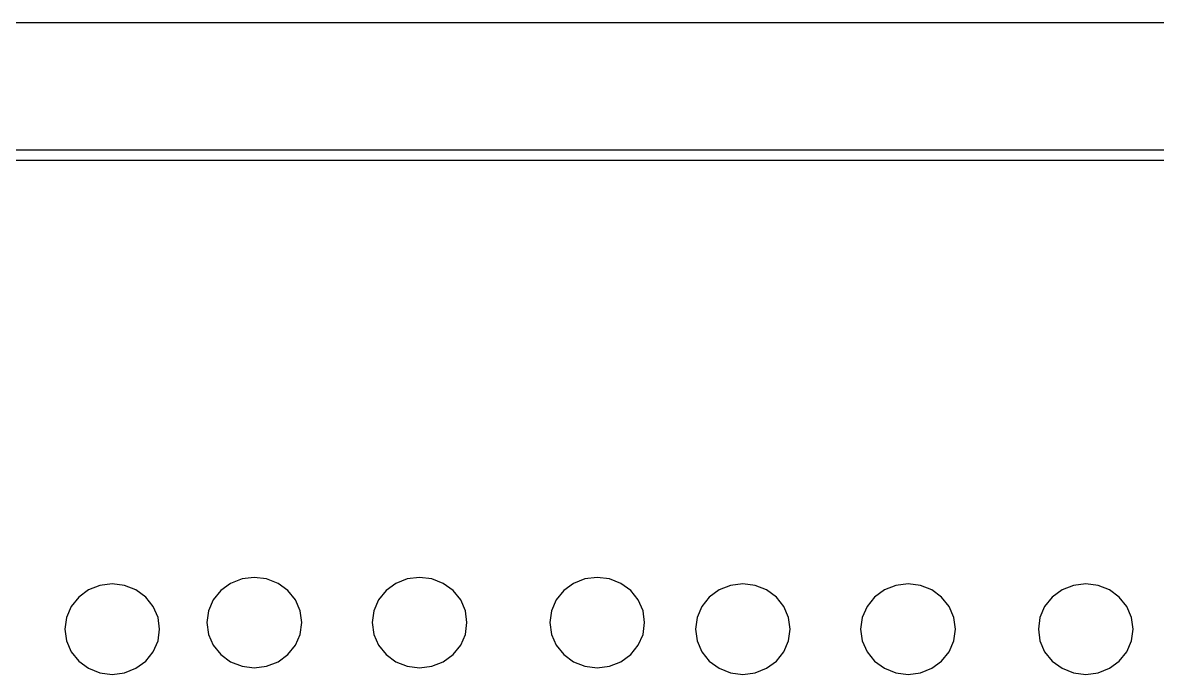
# Model space of a CAD drawing. Header units: inches. Extents: x 710 to 5347, y 114 to 2471.
# Drawn here: x 1091.6 to 1270.9, y 968.2 to 1071.2 of the extents above; entities that cross this region are included whole.
import ezdxf

# ---------------------------------------------------------------- set-up
doc = ezdxf.new("R2010")
doc.units = ezdxf.units.IN
doc.header["$MEASUREMENT"] = 0
doc.layers.add('Edges', color=7, linetype='Continuous')

# ---------------------------------------------------------------- blocks, each defined once
blk = doc.blocks.new('fire alarm fr')
at = {"layer": 'Edges'}
for p, q in [((-1661.19, 1257.52), (-2393.7, 1257.52)), ((-1661.19, 1237.39), (-2393.7, 1237.39)), ((-2188.17, 1235.77), (-1661.19, 1235.77)), ((-1991.11, 1169.6), (-1992.92, 1168.88)), ((-1989.17, 1169.84), (-1991.11, 1169.6)), ((-1987.23, 1169.6), (-1989.17, 1169.84)), ((-1985.42, 1168.88), (-1987.23, 1169.6)), ((-1964.99, 1169.6), (-1966.8, 1168.88)), ((-1963.05, 1169.84), (-1964.99, 1169.6)), ((-1961.11, 1169.6), (-1963.05, 1169.84)), ((-1959.31, 1168.88), (-1961.11, 1169.6)), ((-1936.92, 1169.6), (-1938.73, 1168.88)), ((-1934.98, 1169.84), (-1936.92, 1169.6)), ((-1933.04, 1169.6), (-1934.98, 1169.84)), ((-1931.23, 1168.88), (-1933.04, 1169.6)), ((-2015.37, 1167.87), (-2016.92, 1166.73)), ((-2013.56, 1168.58), (-2015.37, 1167.87)), ((-2011.62, 1168.82), (-2013.56, 1168.58)), ((-2009.68, 1168.58), (-2011.62, 1168.82)), ((-2007.87, 1167.87), (-2009.68, 1168.58)), ((-2006.32, 1166.73), (-2007.87, 1167.87)), ((-1994.47, 1167.75), (-1995.66, 1166.27)), ((-1992.92, 1168.88), (-1994.47, 1167.75)), ((-1983.87, 1167.75), (-1985.42, 1168.88)), ((-1982.68, 1166.27), (-1983.87, 1167.75)), ((-1968.35, 1167.75), (-1969.54, 1166.27)), ((-1966.8, 1168.88), (-1968.35, 1167.75)), ((-1957.76, 1167.75), (-1959.31, 1168.88)), ((-1956.56, 1166.27), (-1957.76, 1167.75)), ((-1940.28, 1167.75), (-1941.47, 1166.27)), ((-1938.73, 1168.88), (-1940.28, 1167.75)), ((-1929.68, 1167.75), (-1931.23, 1168.88)), ((-1928.49, 1166.27), (-1929.68, 1167.75)), ((-1915.72, 1167.87), (-1917.27, 1166.73)), ((-1913.91, 1168.58), (-1915.72, 1167.87)), ((-1911.97, 1168.82), (-1913.91, 1168.58)), ((-1910.03, 1168.58), (-1911.97, 1168.82)), ((-1908.22, 1167.87), (-1910.03, 1168.58)), ((-1906.67, 1166.73), (-1908.22, 1167.87)), ((-1889.6, 1167.87), (-1891.15, 1166.73)), ((-1887.79, 1168.58), (-1889.6, 1167.87)), ((-1885.85, 1168.82), (-1887.79, 1168.58)), ((-1883.91, 1168.58), (-1885.85, 1168.82)), ((-1882.11, 1167.87), (-1883.91, 1168.58)), ((-1880.56, 1166.73), (-1882.11, 1167.87)), ((-1861.53, 1167.87), (-1863.08, 1166.73)), ((-1859.72, 1168.58), (-1861.53, 1167.87)), ((-1857.78, 1168.82), (-1859.72, 1168.58)), ((-1855.84, 1168.58), (-1857.78, 1168.82)), ((-1854.03, 1167.87), (-1855.84, 1168.58)), ((-1852.48, 1166.73), (-1854.03, 1167.87)), ((-2016.92, 1166.73), (-2018.11, 1165.25)), ((-2005.13, 1165.25), (-2006.32, 1166.73)), ((-1995.66, 1166.27), (-1996.41, 1164.54)), ((-1981.93, 1164.54), (-1982.68, 1166.27)), ((-1969.54, 1166.27), (-1970.29, 1164.54)), ((-1955.82, 1164.54), (-1956.56, 1166.27)), ((-1941.47, 1166.27), (-1942.22, 1164.54)), ((-1927.74, 1164.54), (-1928.49, 1166.27)), ((-1917.27, 1166.73), (-1918.46, 1165.25)), ((-1905.48, 1165.25), (-1906.67, 1166.73)), ((-1891.15, 1166.73), (-1892.34, 1165.25)), ((-1879.36, 1165.25), (-1880.56, 1166.73)), ((-1863.08, 1166.73), (-1864.27, 1165.25)), ((-1851.29, 1165.25), (-1852.48, 1166.73)), ((-2018.11, 1165.25), (-2018.86, 1163.52)), ((-2004.38, 1163.52), (-2005.13, 1165.25)), ((-1996.41, 1164.54), (-1996.67, 1162.69)), ((-1981.68, 1162.69), (-1981.93, 1164.54)), ((-1970.29, 1164.54), (-1970.55, 1162.69)), ((-1955.56, 1162.69), (-1955.82, 1164.54)), ((-1942.22, 1164.54), (-1942.47, 1162.69)), ((-1927.49, 1162.69), (-1927.74, 1164.54)), ((-1918.46, 1165.25), (-1919.21, 1163.52)), ((-1904.73, 1163.52), (-1905.48, 1165.25)), ((-1892.34, 1165.25), (-1893.09, 1163.52)), ((-1878.62, 1163.52), (-1879.36, 1165.25)), ((-1864.27, 1165.25), (-1865.02, 1163.52)), ((-1850.54, 1163.52), (-1851.29, 1165.25)), ((-2018.86, 1163.52), (-2019.11, 1161.67)), ((-2004.13, 1161.67), (-2004.38, 1163.52)), ((-1996.67, 1162.69), (-1996.41, 1160.84)), ((-1981.93, 1160.84), (-1981.68, 1162.69)), ((-1970.55, 1162.69), (-1970.29, 1160.84)), ((-1955.82, 1160.84), (-1955.56, 1162.69)), ((-1942.47, 1162.69), (-1942.22, 1160.84)), ((-1927.74, 1160.84), (-1927.49, 1162.69)), ((-1919.21, 1163.52), (-1919.47, 1161.67)), ((-1904.48, 1161.67), (-1904.73, 1163.52)), ((-1893.09, 1163.52), (-1893.35, 1161.67)), ((-1878.36, 1161.67), (-1878.62, 1163.52)), ((-1865.02, 1163.52), (-1865.27, 1161.67)), ((-1850.29, 1161.67), (-1850.54, 1163.52)), ((-2019.11, 1161.67), (-2018.86, 1159.82)), ((-2004.38, 1159.82), (-2004.13, 1161.67)), ((-1996.41, 1160.84), (-1995.66, 1159.12)), ((-1982.68, 1159.12), (-1981.93, 1160.84)), ((-1970.29, 1160.84), (-1969.54, 1159.12)), ((-1956.56, 1159.12), (-1955.82, 1160.84)), ((-1942.22, 1160.84), (-1941.47, 1159.12)), ((-1928.49, 1159.12), (-1927.74, 1160.84)), ((-1919.47, 1161.67), (-1919.21, 1159.82)), ((-1904.73, 1159.82), (-1904.48, 1161.67)), ((-1893.35, 1161.67), (-1893.09, 1159.82)), ((-1878.62, 1159.82), (-1878.36, 1161.67)), ((-1865.27, 1161.67), (-1865.02, 1159.82)), ((-1850.54, 1159.82), (-1850.29, 1161.67)), ((-2018.86, 1159.82), (-2018.11, 1158.1)), ((-2005.13, 1158.1), (-2004.38, 1159.82)), ((-1995.66, 1159.12), (-1994.47, 1157.64)), ((-1983.87, 1157.64), (-1982.68, 1159.12)), ((-1969.54, 1159.12), (-1968.35, 1157.64)), ((-1957.76, 1157.64), (-1956.56, 1159.12)), ((-1941.47, 1159.12), (-1940.28, 1157.64)), ((-1929.68, 1157.64), (-1928.49, 1159.12)), ((-1919.21, 1159.82), (-1918.46, 1158.1)), ((-1905.48, 1158.1), (-1904.73, 1159.82)), ((-1893.09, 1159.82), (-1892.34, 1158.1)), ((-1879.36, 1158.1), (-1878.62, 1159.82)), ((-1865.02, 1159.82), (-1864.27, 1158.1)), ((-1851.29, 1158.1), (-1850.54, 1159.82)), ((-2018.11, 1158.1), (-2016.92, 1156.62)), ((-2016.92, 1156.62), (-2015.37, 1155.48)), ((-2007.87, 1155.48), (-2006.32, 1156.62)), ((-2006.32, 1156.62), (-2005.13, 1158.1)), ((-1994.47, 1157.64), (-1992.92, 1156.5)), ((-1985.42, 1156.5), (-1983.87, 1157.64)), ((-1968.35, 1157.64), (-1966.8, 1156.5)), ((-1959.31, 1156.5), (-1957.76, 1157.64)), ((-1940.28, 1157.64), (-1938.73, 1156.5)), ((-1931.23, 1156.5), (-1929.68, 1157.64)), ((-1918.46, 1158.1), (-1917.27, 1156.62)), ((-1917.27, 1156.62), (-1915.72, 1155.48)), ((-1908.22, 1155.48), (-1906.67, 1156.62)), ((-1906.67, 1156.62), (-1905.48, 1158.1)), ((-1892.34, 1158.1), (-1891.15, 1156.62)), ((-1891.15, 1156.62), (-1889.6, 1155.48)), ((-1882.11, 1155.48), (-1880.56, 1156.62)), ((-1880.56, 1156.62), (-1879.36, 1158.1)), ((-1864.27, 1158.1), (-1863.08, 1156.62)), ((-1863.08, 1156.62), (-1861.53, 1155.48)), ((-1854.03, 1155.48), (-1852.48, 1156.62)), ((-1852.48, 1156.62), (-1851.29, 1158.1)), ((-2015.37, 1155.48), (-2013.56, 1154.77)), ((-2013.56, 1154.77), (-2011.62, 1154.52)), ((-2011.62, 1154.52), (-2009.68, 1154.77)), ((-2009.68, 1154.77), (-2007.87, 1155.48)), ((-1992.92, 1156.5), (-1991.11, 1155.79)), ((-1991.11, 1155.79), (-1989.17, 1155.54)), ((-1989.17, 1155.54), (-1987.23, 1155.79)), ((-1987.23, 1155.79), (-1985.42, 1156.5)), ((-1966.8, 1156.5), (-1964.99, 1155.79)), ((-1964.99, 1155.79), (-1963.05, 1155.54)), ((-1963.05, 1155.54), (-1961.11, 1155.79)), ((-1961.11, 1155.79), (-1959.31, 1156.5)), ((-1938.73, 1156.5), (-1936.92, 1155.79)), ((-1936.92, 1155.79), (-1934.98, 1155.54)), ((-1934.98, 1155.54), (-1933.04, 1155.79)), ((-1933.04, 1155.79), (-1931.23, 1156.5)), ((-1915.72, 1155.48), (-1913.91, 1154.77)), ((-1913.91, 1154.77), (-1911.97, 1154.52)), ((-1911.97, 1154.52), (-1910.03, 1154.77)), ((-1910.03, 1154.77), (-1908.22, 1155.48)), ((-1889.6, 1155.48), (-1887.79, 1154.77)), ((-1887.79, 1154.77), (-1885.85, 1154.52)), ((-1885.85, 1154.52), (-1883.91, 1154.77)), ((-1883.91, 1154.77), (-1882.11, 1155.48)), ((-1861.53, 1155.48), (-1859.72, 1154.77)), ((-1859.72, 1154.77), (-1857.78, 1154.52)), ((-1857.78, 1154.52), (-1855.84, 1154.77)), ((-1855.84, 1154.77), (-1854.03, 1155.48))]:
    blk.add_line(p, q, dxfattribs=at)

msp = doc.modelspace()

# ---------------------------------------------------------------- block references
msp.add_blockref('fire alarm fr', (3117.35, -186.28))

doc.saveas('drawing.dxf')
